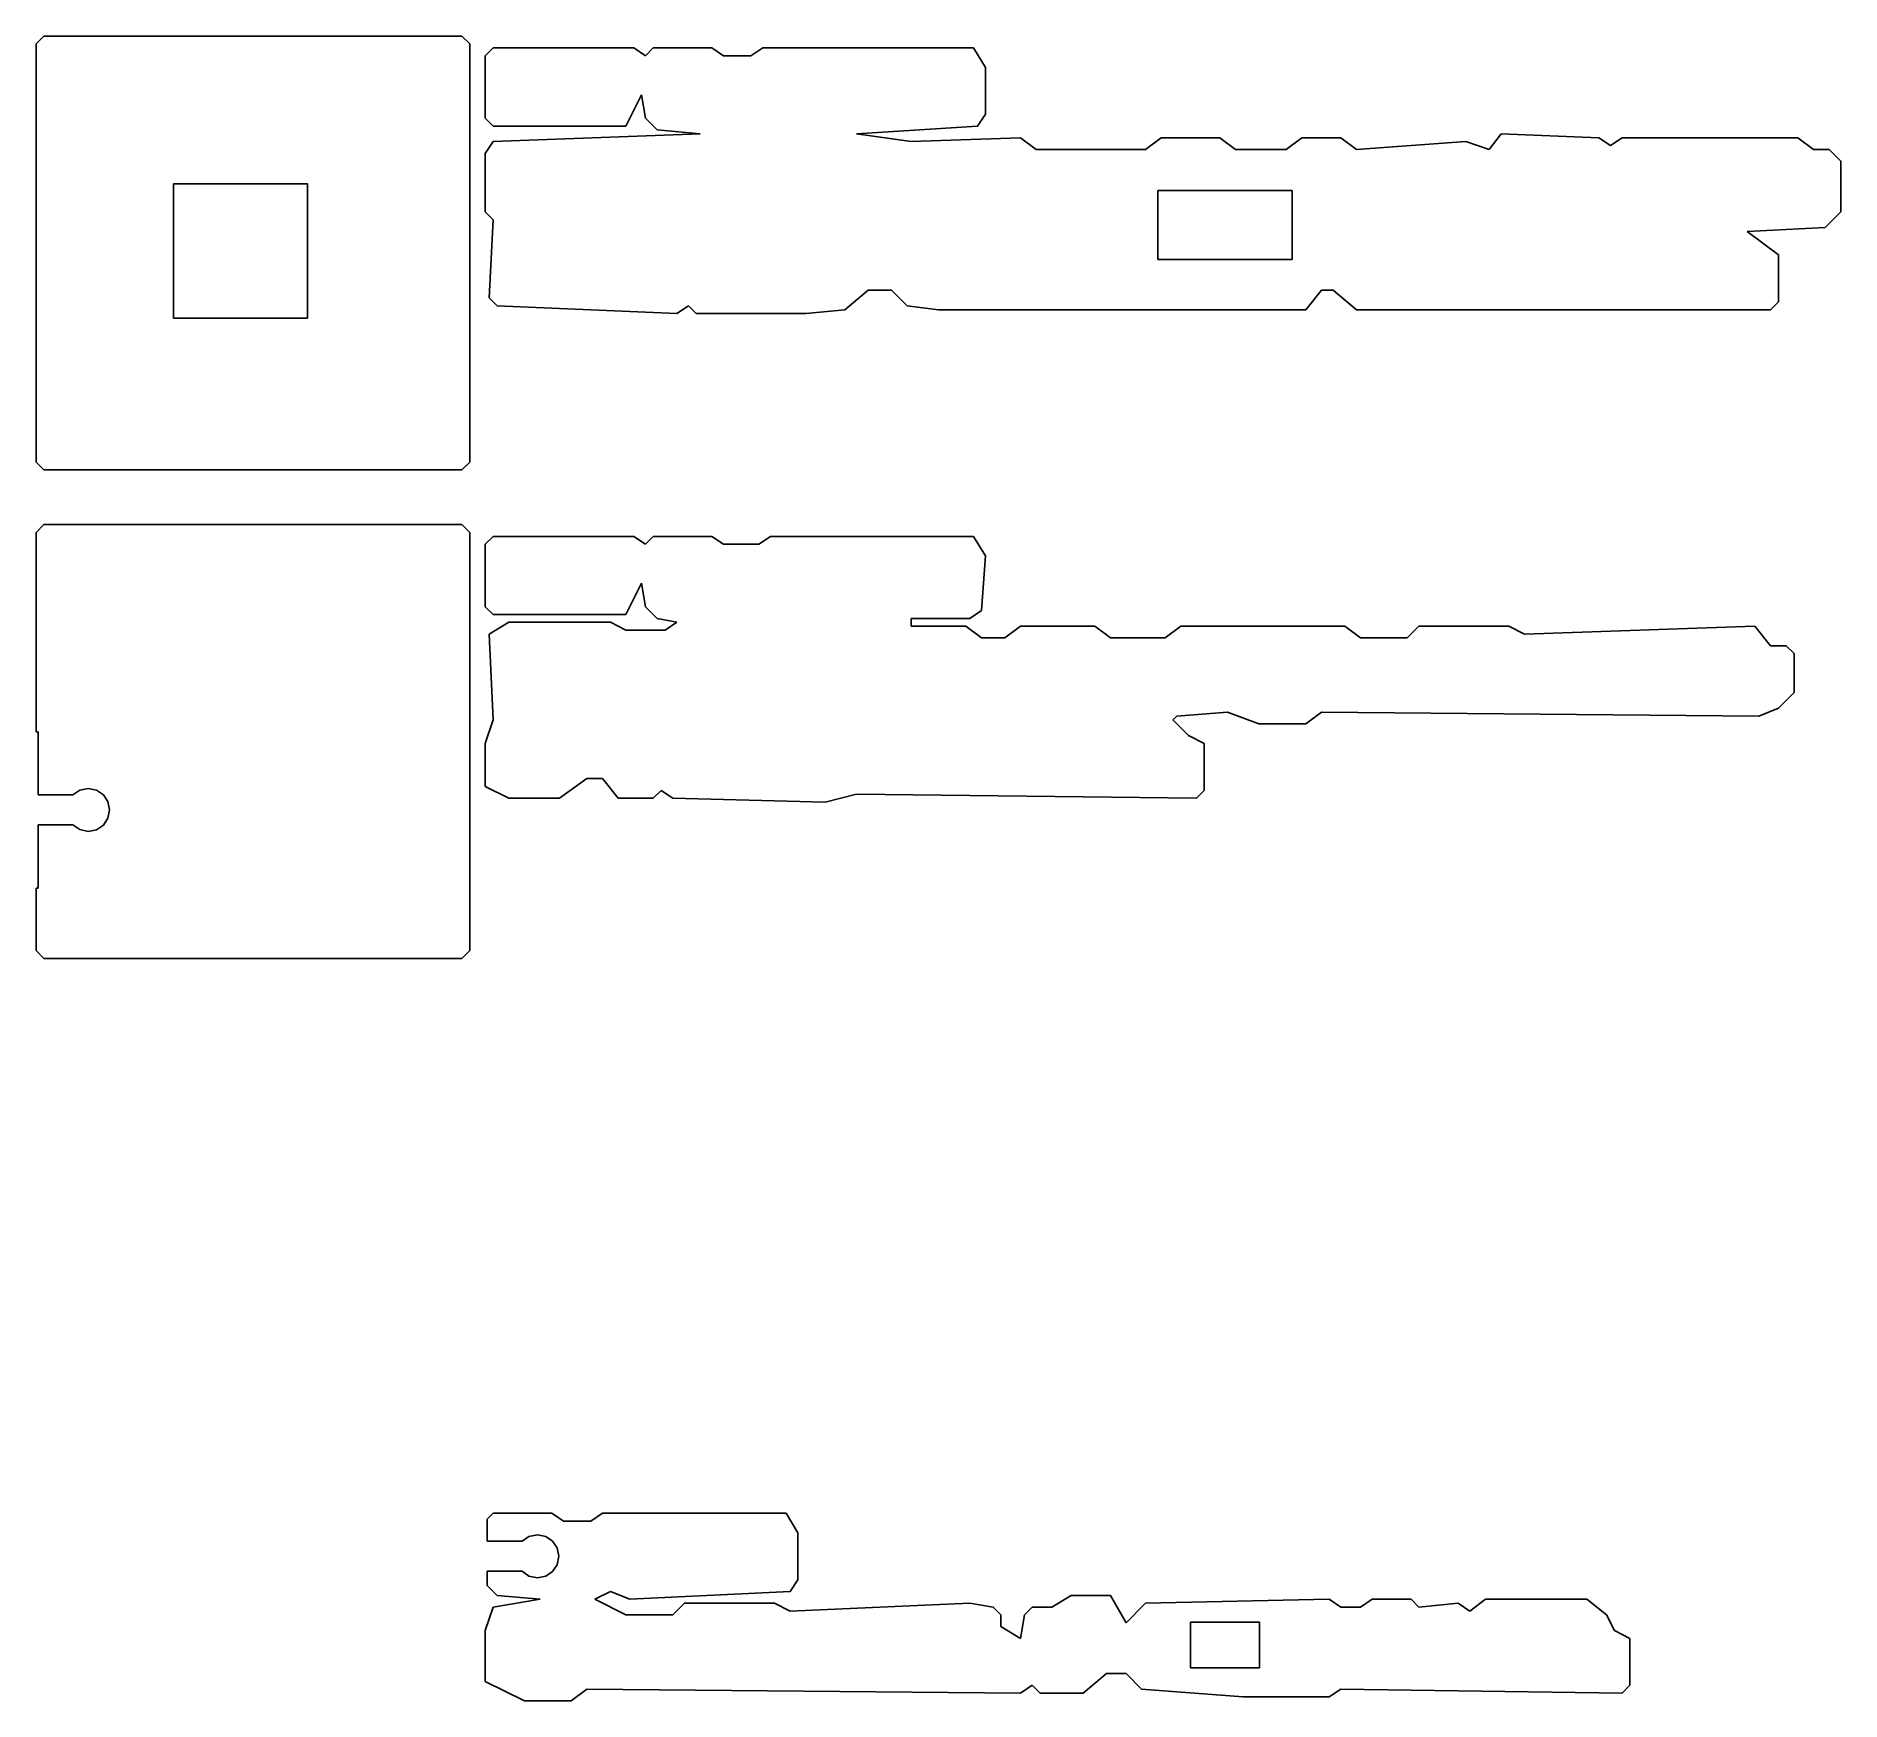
# Model space of a CAD drawing. Extents: x 0 to 5.46, y 0 to 5.03.
import ezdxf

# ---------------------------------------------------------------- set-up
doc = ezdxf.new("R2010")
doc.units = 0
doc.layers.get('0').update_dxf_attribs({"linetype": 'CONTINUOUS'})

msp = doc.modelspace()

# ---------------------------------------------------------------- linework, layer by layer
at = {"color": 4}
for p, q in [((0.0236, 5.0315), (0, 5.0079)), ((1.2874, 5.0315), (0.0236, 5.0315)), ((1.311, 5.0079), (1.2874, 5.0315)), ((0, 5.0079), (0, 3.7441)), ((1.311, 3.7441), (1.311, 5.0079)), ((1.3819, 4.996), (1.3582, 4.9724)), ((1.3582, 4.9724), (1.3582, 4.7835)), ((1.8071, 4.996), (1.3819, 4.996)), ((1.8425, 4.9724), (1.8071, 4.996)), ((1.8661, 4.996), (1.8425, 4.9724)), ((2.0433, 4.996), (1.8661, 4.996)), ((2.0787, 4.9724), (2.0433, 4.996)), ((2.1614, 4.9724), (2.0787, 4.9724)), ((2.1968, 4.996), (2.1614, 4.9724)), ((2.8346, 4.996), (2.1968, 4.996)), ((2.8701, 4.937), (2.8346, 4.996)), ((2.8701, 4.7953), (2.8701, 4.937)), ((1.7834, 4.7598), (1.8307, 4.8543)), ((1.8307, 4.8543), (1.8425, 4.7835)), ((1.3582, 4.7835), (1.3819, 4.7598)), ((1.3819, 4.7598), (1.7834, 4.7598)), ((1.8425, 4.7835), (1.8779, 4.748)), ((1.8779, 4.748), (2.0079, 4.7362)), ((2.4803, 4.7362), (2.8465, 4.7598)), ((2.8465, 4.7598), (2.8701, 4.7953)), ((1.3819, 4.7126), (1.3582, 4.6772)), ((2.0079, 4.7362), (1.3819, 4.7126)), ((2.6456, 4.7126), (2.4803, 4.7362)), ((2.9764, 4.7244), (2.6456, 4.7126)), ((3.0236, 4.689), (2.9764, 4.7244)), ((3.4016, 4.7244), (3.3543, 4.689)), ((3.5787, 4.7244), (3.4016, 4.7244)), ((3.626, 4.689), (3.5787, 4.7244)), ((3.8268, 4.7244), (3.7795, 4.689)), ((3.9449, 4.7244), (3.8268, 4.7244)), ((3.9921, 4.689), (3.9449, 4.7244)), ((4.3228, 4.7126), (3.9921, 4.689)), ((4.3937, 4.689), (4.3228, 4.7126)), ((4.4291, 4.7362), (4.3937, 4.689)), ((4.7244, 4.7244), (4.4291, 4.7362)), ((4.7598, 4.7008), (4.7244, 4.7244)), ((4.7953, 4.7244), (4.7598, 4.7008)), ((5.3268, 4.7244), (4.7953, 4.7244)), ((5.374, 4.689), (5.3268, 4.7244)), ((1.3582, 4.6772), (1.3582, 4.5)), ((3.3543, 4.689), (3.0236, 4.689)), ((3.7795, 4.689), (3.626, 4.689)), ((5.4213, 4.689), (5.374, 4.689)), ((5.4567, 4.6535), (5.4213, 4.689)), ((5.4567, 4.5), (5.4567, 4.6535)), ((0.4154, 4.1791), (0.4154, 4.5846)), ((0.4154, 4.5846), (0.8209, 4.5846)), ((0.8209, 4.5846), (0.8209, 4.1791)), ((3.3917, 4.3563), (3.3917, 4.5649)), ((3.3917, 4.5649), (3.7973, 4.5649)), ((3.7973, 4.5649), (3.7973, 4.3563)), ((1.3582, 4.5), (1.3819, 4.4764)), ((1.3819, 4.4764), (1.3701, 4.2402)), ((5.4094, 4.4527), (5.4567, 4.5)), ((5.1732, 4.4409), (5.4094, 4.4527)), ((5.2677, 4.3701), (5.1732, 4.4409)), ((5.2677, 4.2283), (5.2677, 4.3701)), ((3.7973, 4.3563), (3.3917, 4.3563)), ((2.4449, 4.2047), (2.5157, 4.2638)), ((2.5157, 4.2638), (2.5866, 4.2638)), ((2.5866, 4.2638), (2.6338, 4.2165)), ((3.8386, 4.2047), (3.8859, 4.2638)), ((3.8859, 4.2638), (3.9213, 4.2638)), ((3.9213, 4.2638), (3.9921, 4.2047)), ((1.3701, 4.2402), (1.3937, 4.2165)), ((1.3937, 4.2165), (1.937, 4.1929)), ((1.937, 4.1929), (1.9724, 4.2165)), ((1.9724, 4.2165), (1.996, 4.1929)), ((2.3268, 4.1929), (2.4449, 4.2047)), ((2.6338, 4.2165), (2.7283, 4.2047)), ((2.7283, 4.2047), (3.8386, 4.2047)), ((3.9921, 4.2047), (5.2441, 4.2047)), ((5.2441, 4.2047), (5.2677, 4.2283)), ((0.8209, 4.1791), (0.4154, 4.1791)), ((1.996, 4.1929), (2.3268, 4.1929)), ((0, 3.7441), (0.0236, 3.7205)), ((0.0236, 3.7205), (1.2874, 3.7205)), ((1.2874, 3.7205), (1.311, 3.7441)), ((0.0236, 3.5551), (0, 3.5315)), ((1.2874, 3.5551), (0.0236, 3.5551)), ((1.311, 3.5315), (1.2874, 3.5551)), ((0, 3.5315), (0, 2.9291)), ((1.311, 2.2677), (1.311, 3.5315)), ((1.3819, 3.5196), (1.3582, 3.496)), ((1.3582, 3.496), (1.3582, 3.3071)), ((1.8071, 3.5196), (1.3819, 3.5196)), ((1.8425, 3.496), (1.8071, 3.5196)), ((1.8661, 3.5196), (1.8425, 3.496)), ((2.0433, 3.5196), (1.8661, 3.5196)), ((2.0787, 3.496), (2.0433, 3.5196)), ((2.185, 3.496), (2.0787, 3.496)), ((2.2204, 3.5196), (2.185, 3.496)), ((2.8346, 3.5196), (2.2204, 3.5196)), ((2.8701, 3.4606), (2.8346, 3.5196)), ((2.8583, 3.2953), (2.8701, 3.4606)), ((1.7834, 3.2835), (1.8307, 3.3779)), ((1.8307, 3.3779), (1.8425, 3.3071)), ((1.3582, 3.3071), (1.3819, 3.2835)), ((1.3819, 3.2835), (1.7834, 3.2835)), ((1.8425, 3.3071), (1.8779, 3.2717)), ((2.8228, 3.2717), (2.8583, 3.2953)), ((1.4291, 3.2598), (1.3701, 3.2244)), ((1.3701, 3.2244), (1.3819, 2.9646)), ((1.7362, 3.2598), (1.4291, 3.2598)), ((1.7834, 3.2362), (1.7362, 3.2598)), ((1.9015, 3.2362), (1.7834, 3.2362)), ((1.8779, 3.2717), (1.937, 3.2598)), ((1.937, 3.2598), (1.9015, 3.2362)), ((2.6456, 3.248), (2.6456, 3.2717)), ((2.6456, 3.2717), (2.8228, 3.2717)), ((2.811, 3.248), (2.6456, 3.248)), ((2.8583, 3.2126), (2.811, 3.248)), ((2.9764, 3.248), (2.9291, 3.2126)), ((3.2008, 3.248), (2.9764, 3.248)), ((3.248, 3.2126), (3.2008, 3.248)), ((3.4606, 3.248), (3.4134, 3.2126)), ((3.9567, 3.248), (3.4606, 3.248)), ((4.004, 3.2126), (3.9567, 3.248)), ((4.1811, 3.248), (4.1457, 3.2126)), ((4.4527, 3.248), (4.1811, 3.248)), ((4.5, 3.2244), (4.4527, 3.248)), ((5.1968, 3.248), (4.5, 3.2244)), ((5.2441, 3.189), (5.1968, 3.248)), ((2.9291, 3.2126), (2.8583, 3.2126)), ((3.4134, 3.2126), (3.248, 3.2126)), ((4.1457, 3.2126), (4.004, 3.2126)), ((5.2914, 3.189), (5.2441, 3.189)), ((5.3149, 3.1654), (5.2914, 3.189)), ((5.3149, 3.0473), (5.3149, 3.1654)), ((5.2677, 3), (5.3149, 3.0473)), ((1.3819, 2.9646), (1.3582, 2.8937)), ((3.437, 2.9646), (3.4488, 2.9764)), ((3.4843, 2.9173), (3.437, 2.9646)), ((3.4488, 2.9764), (3.6024, 2.9882)), ((3.6024, 2.9882), (3.6968, 2.9527)), ((3.6968, 2.9527), (3.8386, 2.9527)), ((3.8386, 2.9527), (3.8859, 2.9882)), ((3.8859, 2.9882), (5.2086, 2.9764)), ((5.2086, 2.9764), (5.2677, 3)), ((0, 2.9291), (0.0059, 2.9291)), ((0.0059, 2.9291), (0.0059, 2.7382)), ((1.3582, 2.8937), (1.3582, 2.7638)), ((3.5315, 2.8937), (3.4843, 2.9173)), ((3.5315, 2.752), (3.5315, 2.8937)), ((1.5826, 2.7283), (1.6653, 2.7874)), ((1.6653, 2.7874), (1.7126, 2.7874)), ((1.7126, 2.7874), (1.7598, 2.7283)), ((0.0059, 2.7382), (0.1109, 2.7382)), ((0.1109, 2.7382), (0.1318, 2.7526)), ((0.1318, 2.7526), (0.1575, 2.7579)), ((0.1575, 2.7579), (0.1827, 2.7528)), ((0.1827, 2.7528), (0.2034, 2.7389)), ((0.2034, 2.7389), (0.2173, 2.7182)), ((1.3582, 2.7638), (1.4291, 2.7283)), ((1.8661, 2.7283), (1.8898, 2.752)), ((1.8898, 2.752), (1.9252, 2.7283)), ((2.3858, 2.7165), (2.4803, 2.7401)), ((2.4803, 2.7401), (3.5079, 2.7283)), ((3.5079, 2.7283), (3.5315, 2.752)), ((0.2173, 2.7182), (0.2224, 2.6929)), ((0.2224, 2.6929), (0.2173, 2.6677)), ((1.4291, 2.7283), (1.5826, 2.7283)), ((1.7598, 2.7283), (1.8661, 2.7283)), ((1.9252, 2.7283), (2.3858, 2.7165)), ((0.111, 2.6476), (0.0059, 2.6476)), ((0.0059, 2.6476), (0.0059, 2.4567)), ((0.1318, 2.6333), (0.111, 2.6476)), ((0.1575, 2.628), (0.1318, 2.6333)), ((0.1827, 2.6331), (0.1575, 2.628)), ((0.2034, 2.647), (0.1827, 2.6331)), ((0.2173, 2.6677), (0.2034, 2.647)), ((0.0059, 2.4567), (0, 2.4567)), ((0, 2.4567), (0, 2.2677)), ((0, 2.2677), (0.0236, 2.2441)), ((0.0236, 2.2441), (1.2874, 2.2441)), ((1.2874, 2.2441), (1.311, 2.2677)), ((1.3819, 0.5669), (1.3641, 0.5492)), ((1.3641, 0.5492), (1.3641, 0.4823)), ((1.5591, 0.5669), (1.3819, 0.5669)), ((1.5945, 0.5433), (1.5591, 0.5669)), ((1.7126, 0.5669), (1.6772, 0.5433)), ((2.2677, 0.5669), (1.7126, 0.5669)), ((2.3031, 0.5079), (2.2677, 0.5669)), ((1.4692, 0.4823), (1.4901, 0.4967)), ((1.4901, 0.4967), (1.5157, 0.502)), ((1.5157, 0.502), (1.541, 0.4969)), ((1.541, 0.4969), (1.5616, 0.483)), ((1.6772, 0.5433), (1.5945, 0.5433)), ((2.3031, 0.3661), (2.3031, 0.5079)), ((1.3641, 0.4823), (1.4692, 0.4823)), ((1.5616, 0.483), (1.5755, 0.4623)), ((1.5755, 0.4623), (1.5807, 0.437)), ((1.5807, 0.437), (1.5755, 0.4117)), ((1.4692, 0.3917), (1.3641, 0.3917)), ((1.3641, 0.3917), (1.3641, 0.3485)), ((1.49, 0.3773), (1.4692, 0.3917)), ((1.5616, 0.3911), (1.541, 0.3772)), ((1.5755, 0.4117), (1.5616, 0.3911)), ((1.3641, 0.3485), (1.3937, 0.3188)), ((1.5157, 0.372), (1.49, 0.3773)), ((1.541, 0.3772), (1.5157, 0.372)), ((1.689, 0.3071), (1.7362, 0.3307)), ((1.7362, 0.3307), (1.7953, 0.3071)), ((1.7953, 0.3071), (2.2795, 0.3307)), ((2.2795, 0.3307), (2.3031, 0.3661)), ((1.3819, 0.2834), (1.3582, 0.2126)), ((1.5236, 0.3071), (1.3819, 0.2834)), ((1.3937, 0.3188), (1.5236, 0.3071)), ((1.7834, 0.2598), (1.689, 0.3071)), ((1.9606, 0.2953), (1.9252, 0.2598)), ((2.2323, 0.2953), (1.9606, 0.2953)), ((2.2795, 0.2716), (2.2323, 0.2953)), ((2.8228, 0.2953), (2.2795, 0.2716)), ((2.8937, 0.2834), (2.8228, 0.2953)), ((2.9173, 0.2598), (2.8937, 0.2834)), ((3.0118, 0.2834), (2.9882, 0.2598)), ((3.0709, 0.2834), (3.0118, 0.2834)), ((3.1299, 0.3188), (3.0709, 0.2834)), ((3.248, 0.3188), (3.1299, 0.3188)), ((3.2953, 0.2362), (3.248, 0.3188)), ((3.3543, 0.2953), (3.2953, 0.2362)), ((3.9094, 0.3071), (3.3543, 0.2953)), ((3.9449, 0.2834), (3.9094, 0.3071)), ((4.004, 0.2834), (3.9449, 0.2834)), ((4.0394, 0.3071), (4.004, 0.2834)), ((4.1575, 0.3071), (4.0394, 0.3071)), ((4.1811, 0.2834), (4.1575, 0.3071)), ((4.2992, 0.2953), (4.1811, 0.2834)), ((4.3346, 0.2716), (4.2992, 0.2953)), ((4.3819, 0.3071), (4.3346, 0.2716)), ((4.689, 0.3071), (4.3819, 0.3071)), ((4.748, 0.2598), (4.689, 0.3071)), ((1.9252, 0.2598), (1.7834, 0.2598)), ((2.9173, 0.2244), (2.9173, 0.2598)), ((2.9764, 0.189), (2.9173, 0.2244)), ((2.9882, 0.2598), (2.9764, 0.189)), ((3.4901, 0.1004), (3.4901, 0.2382)), ((3.4901, 0.2382), (3.6988, 0.2382)), ((3.6988, 0.2382), (3.6988, 0.1004)), ((4.7717, 0.2126), (4.748, 0.2598)), ((1.3582, 0.2126), (1.3582, 0.0591)), ((4.8189, 0.189), (4.7717, 0.2126)), ((4.8189, 0.0472), (4.8189, 0.189)), ((1.3582, 0.0591), (1.4764, 0)), ((3.1654, 0.0236), (3.2362, 0.0826)), ((3.2362, 0.0826), (3.2953, 0.0826)), ((3.2953, 0.0826), (3.3425, 0.0354)), ((3.6988, 0.1004), (3.4901, 0.1004)), ((1.4764, 0), (1.6181, 0)), ((1.6181, 0), (1.6653, 0.0354)), ((1.6653, 0.0354), (2.9764, 0.0236)), ((2.9764, 0.0236), (3.0118, 0.0472)), ((3.0118, 0.0472), (3.0354, 0.0236)), ((3.0354, 0.0236), (3.1654, 0.0236)), ((3.3425, 0.0354), (3.6496, 0.0118)), ((3.6496, 0.0118), (3.9094, 0.0118)), ((3.9094, 0.0118), (3.9449, 0.0354)), ((3.9449, 0.0354), (4.7953, 0.0236)), ((4.7953, 0.0236), (4.8189, 0.0472))]:
    msp.add_line(p, q, dxfattribs=at)

doc.saveas('drawing.dxf')
